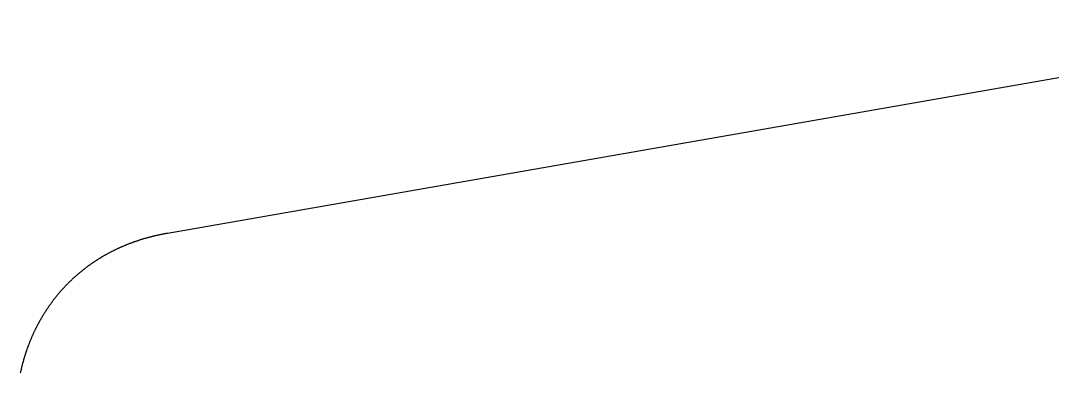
# Model space of a CAD drawing. Header units: millimetres. Extents: x 70 to 130, y -130 to -70.
# Drawn here: x 70.05 to 82.88, y -99.5 to -95.13 of the extents above; entities that cross this region are included whole.
import ezdxf

# ---------------------------------------------------------------- set-up
doc = ezdxf.new("R2010")
doc.units = ezdxf.units.MM
doc.layers.add('Edge.Cuts', color=254, linetype='CONTINUOUS', true_color=0xd0d2cd)

msp = doc.modelspace()

# ---------------------------------------------------------------- linework, layer by layer
at = {"layer": 'Edge.Cuts', "linetype": 'CONTINUOUS'}
for p, q in [((71.877762, -97.766706), (87.009644, -95.127047)), ((71.437048, -97.884249), (71.443509, -97.881879)), ((71.443509, -97.881879), (71.449982, -97.879526)), ((71.449982, -97.879526), (71.456469, -97.877189)), ((71.456469, -97.877189), (71.462967, -97.874869)), ((71.462967, -97.874869), (71.469479, -97.872566)), ((71.469479, -97.872566), (71.476003, -97.87028)), ((71.476003, -97.87028), (71.482541, -97.868009)), ((71.482541, -97.868009), (71.489091, -97.865757)), ((71.489091, -97.865757), (71.495655, -97.86352)), ((71.495655, -97.86352), (71.50223, -97.861301)), ((71.50223, -97.861301), (71.508819, -97.859097)), ((71.508819, -97.859097), (71.515421, -97.856912)), ((71.515421, -97.856912), (71.522036, -97.854742)), ((71.522036, -97.854742), (71.528663, -97.85259)), ((71.528663, -97.85259), (71.535304, -97.850454)), ((71.535304, -97.850454), (71.541957, -97.848336)), ((71.541957, -97.848336), (71.548624, -97.846234)), ((71.548624, -97.846234), (71.555302, -97.844149)), ((71.555302, -97.844149), (71.561995, -97.842081)), ((71.561995, -97.842081), (71.568699, -97.840031)), ((71.568699, -97.840031), (71.575418, -97.837996)), ((71.575418, -97.837996), (71.582148, -97.83598)), ((71.582148, -97.83598), (71.588892, -97.83398)), ((71.588892, -97.83398), (71.595648, -97.831997)), ((71.595648, -97.831997), (71.602419, -97.830031)), ((71.602419, -97.830031), (71.609201, -97.828082)), ((71.609201, -97.828082), (71.615997, -97.82615)), ((71.615997, -97.82615), (71.622805, -97.824236)), ((71.622805, -97.824236), (71.629627, -97.822339)), ((71.629627, -97.822339), (71.636461, -97.820459)), ((71.636461, -97.820459), (71.64331, -97.818595)), ((71.64331, -97.818595), (71.650169, -97.81675)), ((71.650169, -97.81675), (71.657044, -97.814921)), ((71.657044, -97.814921), (71.66393, -97.81311)), ((71.66393, -97.81311), (71.67083, -97.811316)), ((71.67083, -97.811316), (71.677742, -97.809539)), ((71.677742, -97.809539), (71.684668, -97.80778)), ((71.684668, -97.80778), (71.691606, -97.806038)), ((71.691606, -97.806038), (71.698559, -97.804313)), ((71.698559, -97.804313), (71.705523, -97.802606)), ((71.705523, -97.802606), (71.712501, -97.800915)), ((71.712501, -97.800915), (71.719492, -97.799243)), ((71.719492, -97.799243), (71.726496, -97.797588)), ((71.726496, -97.797588), (71.733513, -97.795951)), ((71.733513, -97.795951), (71.740544, -97.79433)), ((71.740544, -97.79433), (71.747587, -97.792728)), ((71.747587, -97.792728), (71.754644, -97.791143)), ((71.754644, -97.791143), (71.761713, -97.789575)), ((71.761713, -97.789575), (71.768796, -97.788026)), ((71.768796, -97.788026), (71.775891, -97.786493)), ((71.775891, -97.786493), (71.783001, -97.784979)), ((71.783001, -97.784979), (71.790122, -97.783482)), ((71.790122, -97.783482), (71.797258, -97.782003)), ((71.797258, -97.782003), (71.804406, -97.780541)), ((71.804406, -97.780541), (71.811568, -97.779097)), ((71.811568, -97.779097), (71.818743, -97.777671)), ((71.818743, -97.777671), (71.825931, -97.776263)), ((71.825931, -97.776263), (71.833132, -97.774873)), ((71.833132, -97.774873), (71.840347, -97.7735)), ((71.840347, -97.7735), (71.847574, -97.772146)), ((71.847574, -97.772146), (71.854816, -97.770809)), ((71.854816, -97.770809), (71.86207, -97.76949)), ((71.86207, -97.76949), (71.869337, -97.768189)), ((71.869337, -97.768189), (71.877762, -97.766706)), ((71.15371, -98.010926), (71.159582, -98.00781)), ((71.159582, -98.00781), (71.165466, -98.00471)), ((71.165466, -98.00471), (71.171364, -98.001625)), ((71.171364, -98.001625), (71.177274, -97.998558)), ((71.177274, -97.998558), (71.183198, -97.995505)), ((71.183198, -97.995505), (71.189132, -97.992469)), ((71.189132, -97.992469), (71.195082, -97.989448)), ((71.195082, -97.989448), (71.201042, -97.986444)), ((71.201042, -97.986444), (71.207017, -97.983454)), ((71.207017, -97.983454), (71.213003, -97.980482)), ((71.213003, -97.980482), (71.219004, -97.977525)), ((71.219004, -97.977525), (71.225016, -97.974585)), ((71.225016, -97.974585), (71.231042, -97.97166)), ((71.231042, -97.97166), (71.237079, -97.968752)), ((71.237079, -97.968752), (71.243131, -97.965859)), ((71.243131, -97.965859), (71.249193, -97.962983)), ((71.249193, -97.962983), (71.255271, -97.960123)), ((71.255271, -97.960123), (71.261359, -97.957279)), ((71.261359, -97.957279), (71.267462, -97.95445)), ((71.267462, -97.95445), (71.273576, -97.951639)), ((71.273576, -97.951639), (71.279704, -97.948843)), ((71.279704, -97.948843), (71.285843, -97.946064)), ((71.285843, -97.946064), (71.291997, -97.9433)), ((71.291997, -97.9433), (71.298162, -97.940553)), ((71.298162, -97.940553), (71.304342, -97.937822)), ((71.304342, -97.937822), (71.310532, -97.935107)), ((71.310532, -97.935107), (71.316738, -97.932409)), ((71.316738, -97.932409), (71.322954, -97.929727)), ((71.322954, -97.929727), (71.329184, -97.927061)), ((71.329184, -97.927061), (71.335426, -97.924411)), ((71.335426, -97.924411), (71.341682, -97.921778)), ((71.341682, -97.921778), (71.34795, -97.919161)), ((71.34795, -97.919161), (71.354231, -97.91656)), ((71.354231, -97.91656), (71.360524, -97.913976)), ((71.360524, -97.913976), (71.366832, -97.911408)), ((71.366832, -97.911408), (71.37315, -97.908857)), ((71.37315, -97.908857), (71.379483, -97.906322)), ((71.379483, -97.906322), (71.385827, -97.903804)), ((71.385827, -97.903804), (71.392186, -97.901301)), ((71.392186, -97.901301), (71.398556, -97.898816)), ((71.398556, -97.898816), (71.40494, -97.896346)), ((71.40494, -97.896346), (71.411335, -97.893894)), ((71.411335, -97.893894), (71.417745, -97.891458)), ((71.417745, -97.891458), (71.424166, -97.889038)), ((71.424166, -97.889038), (71.430602, -97.886635)), ((71.430602, -97.886635), (71.437048, -97.884249)), ((70.940107, -98.140955), (70.94549, -98.137246)), ((70.94549, -98.137246), (70.950884, -98.133553)), ((70.950884, -98.133553), (70.956293, -98.129874)), ((70.956293, -98.129874), (70.961713, -98.126212)), ((70.961713, -98.126212), (70.967148, -98.122564)), ((70.967148, -98.122564), (70.972594, -98.118933)), ((70.972594, -98.118933), (70.978055, -98.115316)), ((70.978055, -98.115316), (70.983527, -98.111716)), ((70.983527, -98.111716), (70.989014, -98.108129)), ((70.989014, -98.108129), (70.994511, -98.10456)), ((70.994511, -98.10456), (71.000024, -98.101005)), ((71.000024, -98.101005), (71.005548, -98.097466)), ((71.005548, -98.097466), (71.011087, -98.093942)), ((71.011087, -98.093942), (71.016636, -98.090434)), ((71.016636, -98.090434), (71.0222, -98.086941)), ((71.0222, -98.086941), (71.027776, -98.083465)), ((71.027776, -98.083465), (71.033366, -98.080002)), ((71.033366, -98.080002), (71.038967, -98.076557)), ((71.038967, -98.076557), (71.044583, -98.073126)), ((71.044583, -98.073126), (71.05021, -98.069712)), ((71.05021, -98.069712), (71.055852, -98.066312)), ((71.055852, -98.066312), (71.061504, -98.062929)), ((71.061504, -98.062929), (71.067172, -98.05956)), ((71.067172, -98.05956), (71.07285, -98.056208)), ((71.07285, -98.056208), (71.078544, -98.052871)), ((71.078544, -98.052871), (71.084248, -98.049551)), ((71.084248, -98.049551), (71.089967, -98.046245)), ((71.089967, -98.046245), (71.095696, -98.042956)), ((71.095696, -98.042956), (71.101441, -98.039681)), ((71.101441, -98.039681), (71.107196, -98.036424)), ((71.107196, -98.036424), (71.112967, -98.033181)), ((71.112967, -98.033181), (71.118748, -98.029955)), ((71.118748, -98.029955), (71.124544, -98.026743)), ((71.124544, -98.026743), (71.130351, -98.023549)), ((71.130351, -98.023549), (71.136172, -98.020369)), ((71.136172, -98.020369), (71.142004, -98.017206)), ((71.142004, -98.017206), (71.147852, -98.014057)), ((71.147852, -98.014057), (71.15371, -98.010926)), ((70.774815, -98.267656), (70.779776, -98.263463)), ((70.779776, -98.263463), (70.784748, -98.259286)), ((70.784748, -98.259286), (70.789736, -98.255122)), ((70.789736, -98.255122), (70.794735, -98.250976)), ((70.794735, -98.250976), (70.79975, -98.246842)), ((70.79975, -98.246842), (70.804775, -98.242725)), ((70.804775, -98.242725), (70.809816, -98.238621)), ((70.809816, -98.238621), (70.814869, -98.234534)), ((70.814869, -98.234534), (70.819936, -98.23046)), ((70.819936, -98.23046), (70.825015, -98.226403)), ((70.825015, -98.226403), (70.830109, -98.222359)), ((70.830109, -98.222359), (70.835215, -98.218332)), ((70.835215, -98.218332), (70.840335, -98.214318)), ((70.840335, -98.214318), (70.845467, -98.210322)), ((70.845467, -98.210322), (70.850614, -98.206338)), ((70.850614, -98.206338), (70.855772, -98.202371)), ((70.855772, -98.202371), (70.860946, -98.198418)), ((70.860946, -98.198418), (70.866131, -98.194482)), ((70.866131, -98.194482), (70.871331, -98.190559)), ((70.871331, -98.190559), (70.876541, -98.186652)), ((70.876541, -98.186652), (70.881768, -98.18276)), ((70.881768, -98.18276), (70.887005, -98.178884)), ((70.887005, -98.178884), (70.892257, -98.175022)), ((70.892257, -98.175022), (70.89752, -98.171176)), ((70.89752, -98.171176), (70.902799, -98.167344)), ((70.902799, -98.167344), (70.908089, -98.163529)), ((70.908089, -98.163529), (70.913394, -98.159728)), ((70.913394, -98.159728), (70.918709, -98.155944)), ((70.918709, -98.155944), (70.92404, -98.152173)), ((70.92404, -98.152173), (70.929382, -98.148419)), ((70.929382, -98.148419), (70.934739, -98.144679)), ((70.934739, -98.144679), (70.940107, -98.140955)), ((70.632321, -98.400286), (70.636873, -98.395652)), ((70.636873, -98.395652), (70.641436, -98.391036)), ((70.641436, -98.391036), (70.646016, -98.386431)), ((70.646016, -98.386431), (70.650607, -98.381843)), ((70.650607, -98.381843), (70.655215, -98.377267)), ((70.655215, -98.377267), (70.659833, -98.372709)), ((70.659833, -98.372709), (70.664468, -98.368162)), ((70.664468, -98.368162), (70.669115, -98.363632)), ((70.669115, -98.363632), (70.673778, -98.359114)), ((70.673778, -98.359114), (70.678451, -98.354614)), ((70.678451, -98.354614), (70.683142, -98.350125)), ((70.683142, -98.350125), (70.687843, -98.345654)), ((70.687843, -98.345654), (70.69256, -98.341194)), ((70.69256, -98.341194), (70.697289, -98.336752)), ((70.697289, -98.336752), (70.702034, -98.332322)), ((70.702034, -98.332322), (70.70679, -98.327909)), ((70.70679, -98.327909), (70.711562, -98.323508)), ((70.711562, -98.323508), (70.716346, -98.319124)), ((70.716346, -98.319124), (70.721145, -98.314753)), ((70.721145, -98.314753), (70.725955, -98.310398)), ((70.725955, -98.310398), (70.730782, -98.306057)), ((70.730782, -98.306057), (70.735619, -98.301732)), ((70.735619, -98.301732), (70.740473, -98.297419)), ((70.740473, -98.297419), (70.745337, -98.293124)), ((70.745337, -98.293124), (70.750218, -98.288841)), ((70.750218, -98.288841), (70.75511, -98.284576)), ((70.75511, -98.284576), (70.760017, -98.280322)), ((70.760017, -98.280322), (70.764935, -98.276086)), ((70.764935, -98.276086), (70.76987, -98.271863)), ((70.76987, -98.271863), (70.774815, -98.267656)), ((70.518952, -98.525723), (70.523134, -98.520721)), ((70.523134, -98.520721), (70.527329, -98.515736)), ((70.527329, -98.515736), (70.531541, -98.510762)), ((70.531541, -98.510762), (70.535765, -98.505805)), ((70.535765, -98.505805), (70.540006, -98.500859)), ((70.540006, -98.500859), (70.544258, -98.49593)), ((70.544258, -98.49593), (70.548528, -98.491012)), ((70.548528, -98.491012), (70.552809, -98.486111)), ((70.552809, -98.486111), (70.557107, -98.481221)), ((70.557107, -98.481221), (70.561417, -98.476348)), ((70.561417, -98.476348), (70.565744, -98.471486)), ((70.565744, -98.471486), (70.570082, -98.466641)), ((70.570082, -98.466641), (70.574437, -98.461808)), ((70.574437, -98.461808), (70.578804, -98.456991)), ((70.578804, -98.456991), (70.583188, -98.452186)), ((70.583188, -98.452186), (70.587583, -98.447397)), ((70.587583, -98.447397), (70.591995, -98.442621)), ((70.591995, -98.442621), (70.596418, -98.437861)), ((70.596418, -98.437861), (70.600858, -98.433113)), ((70.600858, -98.433113), (70.60531, -98.428381)), ((70.60531, -98.428381), (70.609778, -98.423662)), ((70.609778, -98.423662), (70.614257, -98.418959)), ((70.614257, -98.418959), (70.618754, -98.414268)), ((70.618754, -98.414268), (70.623261, -98.409594)), ((70.623261, -98.409594), (70.627785, -98.404931)), ((70.627785, -98.404931), (70.632321, -98.400286)), ((70.419191, -98.655172), (70.423001, -98.649834)), ((70.423001, -98.649834), (70.426829, -98.644506)), ((70.426829, -98.644506), (70.430669, -98.639194)), ((70.430669, -98.639194), (70.434527, -98.633893)), ((70.434527, -98.633893), (70.438398, -98.628608)), ((70.438398, -98.628608), (70.442286, -98.623334)), ((70.442286, -98.623334), (70.446186, -98.618076)), ((70.446186, -98.618076), (70.450104, -98.612828)), ((70.450104, -98.612828), (70.454035, -98.607597)), ((70.454035, -98.607597), (70.457982, -98.602376)), ((70.457982, -98.602376), (70.461943, -98.597172)), ((70.461943, -98.597172), (70.46592, -98.591978)), ((70.46592, -98.591978), (70.46991, -98.586801)), ((70.46991, -98.586801), (70.473917, -98.581634)), ((70.473917, -98.581634), (70.477937, -98.576484)), ((70.477937, -98.576484), (70.481973, -98.571345)), ((70.481973, -98.571345), (70.486022, -98.566222)), ((70.486022, -98.566222), (70.490089, -98.56111)), ((70.490089, -98.56111), (70.494167, -98.556015)), ((70.494167, -98.556015), (70.498262, -98.55093)), ((70.498262, -98.55093), (70.50237, -98.545862)), ((70.50237, -98.545862), (70.506495, -98.540805)), ((70.506495, -98.540805), (70.510632, -98.535765)), ((70.510632, -98.535765), (70.514786, -98.530735)), ((70.514786, -98.530735), (70.518952, -98.525723)), ((70.335771, -98.781573), (70.339228, -98.775936)), ((70.339228, -98.775936), (70.342698, -98.770314)), ((70.342698, -98.770314), (70.346186, -98.764701)), ((70.346186, -98.764701), (70.349687, -98.759105)), ((70.349687, -98.759105), (70.353207, -98.753517)), ((70.353207, -98.753517), (70.35674, -98.747946)), ((70.35674, -98.747946), (70.360291, -98.742384)), ((70.360291, -98.742384), (70.363855, -98.736838)), ((70.363855, -98.736838), (70.367437, -98.731302)), ((70.367437, -98.731302), (70.371032, -98.725781)), ((70.371032, -98.725781), (70.374645, -98.72027)), ((70.374645, -98.72027), (70.378272, -98.714775)), ((70.378272, -98.714775), (70.381916, -98.709291)), ((70.381916, -98.709291), (70.385573, -98.703821)), ((70.385573, -98.703821), (70.389248, -98.698362)), ((70.389248, -98.698362), (70.392937, -98.692919)), ((70.392937, -98.692919), (70.396642, -98.687486)), ((70.396642, -98.687486), (70.400361, -98.682069)), ((70.400361, -98.682069), (70.404097, -98.676662)), ((70.404097, -98.676662), (70.407847, -98.671271)), ((70.407847, -98.671271), (70.411614, -98.665891)), ((70.411614, -98.665891), (70.415394, -98.660526)), ((70.415394, -98.660526), (70.419191, -98.655172)), ((70.260731, -98.914571), (70.263813, -98.908659)), ((70.263813, -98.908659), (70.266914, -98.902755)), ((70.266914, -98.902755), (70.27003, -98.896866)), ((70.27003, -98.896866), (70.273163, -98.890986)), ((70.273163, -98.890986), (70.276312, -98.885121)), ((70.276312, -98.885121), (70.279478, -98.879264)), ((70.279478, -98.879264), (70.28266, -98.873423)), ((70.28266, -98.873423), (70.285859, -98.86759)), ((70.285859, -98.86759), (70.289073, -98.861772)), ((70.289073, -98.861772), (70.292304, -98.855963)), ((70.292304, -98.855963), (70.295551, -98.850169)), ((70.295551, -98.850169), (70.298815, -98.844384)), ((70.298815, -98.844384), (70.302094, -98.838614)), ((70.302094, -98.838614), (70.30539, -98.832853)), ((70.30539, -98.832853), (70.308701, -98.827108)), ((70.308701, -98.827108), (70.31203, -98.821371)), ((70.31203, -98.821371), (70.315373, -98.81565)), ((70.315373, -98.81565), (70.318734, -98.809938)), ((70.318734, -98.809938), (70.322109, -98.804242)), ((70.322109, -98.804242), (70.325501, -98.798554)), ((70.325501, -98.798554), (70.328908, -98.792883)), ((70.328908, -98.792883), (70.332333, -98.78722)), ((70.332333, -98.78722), (70.335771, -98.781573)), ((70.199848, -99.041363), (70.202578, -99.035215)), ((70.202578, -99.035215), (70.205324, -99.02908)), ((70.205324, -99.02908), (70.208089, -99.022952)), ((70.208089, -99.022952), (70.210869, -99.016839)), ((70.210869, -99.016839), (70.213667, -99.010733)), ((70.213667, -99.010733), (70.216482, -99.004641)), ((70.216482, -99.004641), (70.219314, -98.998557)), ((70.219314, -98.998557), (70.222162, -98.992487)), ((70.222162, -98.992487), (70.225029, -98.986424)), ((70.225029, -98.986424), (70.227911, -98.980376)), ((70.227911, -98.980376), (70.230812, -98.974336)), ((70.230812, -98.974336), (70.233727, -98.96831)), ((70.233727, -98.96831), (70.236662, -98.962293)), ((70.236662, -98.962293), (70.239611, -98.956289)), ((70.239611, -98.956289), (70.242579, -98.950294)), ((70.242579, -98.950294), (70.245562, -98.944313)), ((70.245562, -98.944313), (70.248563, -98.93834)), ((70.248563, -98.93834), (70.251579, -98.932382)), ((70.251579, -98.932382), (70.254614, -98.926432)), ((70.254614, -98.926432), (70.257663, -98.920497)), ((70.257663, -98.920497), (70.260731, -98.914571)), ((70.148916, -99.16646), (70.151295, -99.16011)), ((70.151295, -99.16011), (70.153692, -99.153772)), ((70.153692, -99.153772), (70.156107, -99.147441)), ((70.156107, -99.147441), (70.15854, -99.141123)), ((70.15854, -99.141123), (70.16099, -99.134811)), ((70.16099, -99.134811), (70.163458, -99.128512)), ((70.163458, -99.128512), (70.165944, -99.12222)), ((70.165944, -99.12222), (70.168447, -99.115941)), ((70.168447, -99.115941), (70.170968, -99.109668)), ((70.170968, -99.109668), (70.173506, -99.103409)), ((70.173506, -99.103409), (70.176063, -99.097157)), ((70.176063, -99.097157), (70.178635, -99.090918)), ((70.178635, -99.090918), (70.181227, -99.084686)), ((70.181227, -99.084686), (70.183834, -99.078467)), ((70.183834, -99.078467), (70.186461, -99.072256)), ((70.186461, -99.072256), (70.189103, -99.066058)), ((70.189103, -99.066058), (70.191764, -99.059867)), ((70.191764, -99.059867), (70.194441, -99.053689)), ((70.194441, -99.053689), (70.197137, -99.04752)), ((70.197137, -99.04752), (70.199848, -99.041363)), ((70.105111, -99.295349), (70.107129, -99.288821)), ((70.107129, -99.288821), (70.109164, -99.282303)), ((70.109164, -99.282303), (70.111219, -99.275792)), ((70.111219, -99.275792), (70.11329, -99.269291)), ((70.11329, -99.269291), (70.115381, -99.262796)), ((70.115381, -99.262796), (70.11749, -99.256313)), ((70.11749, -99.256313), (70.119617, -99.249835)), ((70.119617, -99.249835), (70.121762, -99.243369)), ((70.121762, -99.243369), (70.123926, -99.236909)), ((70.123926, -99.236909), (70.126107, -99.230461)), ((70.126107, -99.230461), (70.128308, -99.224018)), ((70.128308, -99.224018), (70.130525, -99.217588)), ((70.130525, -99.217588), (70.132761, -99.211163)), ((70.132761, -99.211163), (70.135015, -99.20475)), ((70.135015, -99.20475), (70.137287, -99.198344)), ((70.137287, -99.198344), (70.139577, -99.19195)), ((70.139577, -99.19195), (70.141885, -99.185562)), ((70.141885, -99.185562), (70.14421, -99.179186)), ((70.14421, -99.179186), (70.146555, -99.172817)), ((70.146555, -99.172817), (70.148916, -99.16646)), ((70.068667, -99.42753), (70.070312, -99.42085)), ((70.070312, -99.42085), (70.071974, -99.414179)), ((70.071974, -99.414179), (70.073657, -99.407513)), ((70.073657, -99.407513), (70.075357, -99.400857)), ((70.075357, -99.400857), (70.077077, -99.394205)), ((70.077077, -99.394205), (70.078815, -99.387562)), ((70.078815, -99.387562), (70.080572, -99.380925)), ((70.080572, -99.380925), (70.082348, -99.374297)), ((70.082348, -99.374297), (70.084143, -99.367674)), ((70.084143, -99.367674), (70.085956, -99.361062)), ((70.085956, -99.361062), (70.087788, -99.354454)), ((70.087788, -99.354454), (70.089638, -99.347856)), ((70.089638, -99.347856), (70.091508, -99.341264)), ((70.091508, -99.341264), (70.093395, -99.334682)), ((70.093395, -99.334682), (70.095302, -99.328105)), ((70.095302, -99.328105), (70.097227, -99.321539)), ((70.097227, -99.321539), (70.09917, -99.314978)), ((70.09917, -99.314978), (70.101132, -99.308428)), ((70.101132, -99.308428), (70.103113, -99.301883)), ((70.103113, -99.301883), (70.105111, -99.295349)), ((70.051837, -99.501433), (70.053272, -99.494684)), ((70.053272, -99.494684), (70.054726, -99.487939)), ((70.054726, -99.487939), (70.056198, -99.481202)), ((70.056198, -99.481202), (70.05769, -99.474469)), ((70.05769, -99.474469), (70.059201, -99.467745)), ((70.059201, -99.467745), (70.060732, -99.461025)), ((70.060732, -99.461025), (70.062281, -99.454314)), ((70.062281, -99.454314), (70.063849, -99.447607)), ((70.063849, -99.447607), (70.065436, -99.440909)), ((70.065436, -99.440909), (70.067042, -99.434215)), ((70.067042, -99.434215), (70.068667, -99.42753))]:
    msp.add_line(p, q, dxfattribs=at)

doc.saveas('drawing.dxf')
